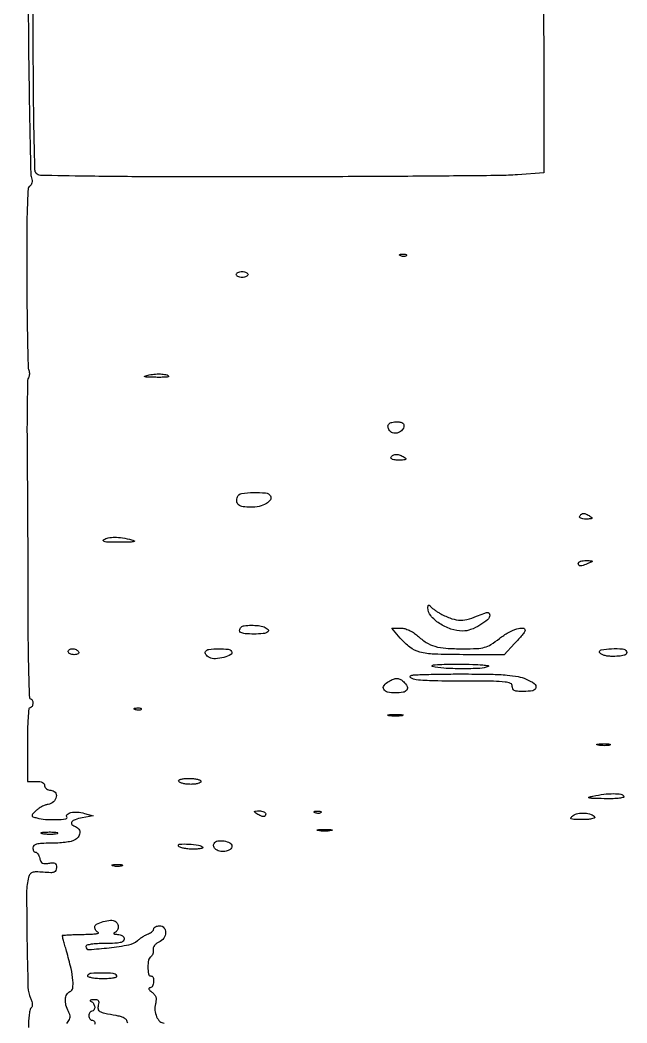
# Model space of a CAD drawing. Extents: x 0 to 1897, y 0 to 3427.
# Drawn here: x 100.7 to 306.5, y 951 to 1291.3 of the extents above; entities that cross this region are included whole.
import ezdxf

# ---------------------------------------------------------------- set-up
doc = ezdxf.new("R2010")
doc.units = 0
doc.header["$MEASUREMENT"] = 0

msp = doc.modelspace()

# ---------------------------------------------------------------- linework, layer by layer
for points in [[(175.744792, 1322.373046, 0.000147), (175.99157, 1299.146019, 0.196061)], [(103.20459, 1313.327935, -0.001184), (103.485063, 1288.18023, 0.001227), (103.694864, 1269.510667, 0.00192), (103.976431, 1253.450714, 0.000501), (104.290071, 1239.433527, 0.071109), (104.561769, 1237.805384, -0.055741), (104.73348, 1236.940391, -0.069488), (104.689174, 1236.123094, -0.080775), (104.440889, 1235.451499, -0.12614), (104.015656, 1235.009676, 0.245028), (103.38928, 1233.956701, 0.005293), (103.108474, 1227.784018, 0.007801), (102.935964, 1218.834245, 0.001924), (102.938571, 1204.138322, 0.001714), (103.025432, 1192.484447, 0.002661), (103.188341, 1182.430825, 0.000794), (103.390039, 1173.705236, 0.085635), (103.618539, 1172.551687, -0.058163), (103.7818, 1171.912876, -0.045725), (103.812275, 1171.198488, -0.047078), (103.714617, 1170.519457, -0.079328), (103.493526, 1169.989525, 0.133977), (103.221209, 1169.06758, 0.001164), (103.084107, 1161.661318, 0.003952), (103.013397, 1153.119179, 0.002526), (103.059848, 1143.191638, -0.000804), (103.156283, 1131.321453, -0.000438), (103.238491, 1116.748481, -0.000436), (103.296168, 1101.932701, -0.000693), (103.3169, 1089.25, 0.00278), (103.379823, 1078.417602, 0.004634), (103.568039, 1069.298438, 0.000863), (103.820159, 1061.330591, 0.404477), (104.161966, 1061, -0.173966), (104.481742, 1060.885267, -0.093354), (104.753827, 1060.559375, -0.073647), (104.937947, 1060.07385, -0.053911), (105, 1059.5, -0.062171), (104.928406, 1058.926449, -0.080468), (104.717855, 1058.440625, -0.097943), (104.40582, 1058.11547, -0.153878), (104.039506, 1058, 0.385169), (103.63327, 1057.632547, 0.007127), (103.364569, 1054.512896, 0.012786), (103.181107, 1050.535792, 0.006394), (103.142136, 1045.5), (103.205259, 1033), (106.10263, 1033, -0.035817), (107.367189, 1032.909298, -0.083823), (108.267105, 1032.620572, -0.125366), (108.802871, 1032.143852, -0.149657), (109, 1031.5, 0.131972), (109.156673, 1030.916754, 0.105076), (109.594925, 1030.431199, 0.089435), (110.262362, 1030.109795, 0.067699), (111.069551, 1030, -0.222627), (112.533594, 1029.314135, -0.223282), (112.941274, 1027.751594, -0.162103), (111.989121, 1026.031445, -0.151935), (110.16996, 1025.16996, 0.053232), (109.144822, 1024.911394, 0.031324), (107.98754, 1024.40004, 0.03104), (106.882364, 1023.736438, 0.045679), (106.012414, 1023.012414, 0.011203), (104.875967, 1021.823864, 0.222804), (104.730057, 1021.355729, 0.283159), (105.012428, 1021.012327, 0.017165), (106.342454, 1020.606109, 0.047753), (109.289874, 1020.110285, 0.025698), (112.977441, 1020.0371, 0.020853), (116.228446, 1020.275632, 0.549368), (116.544496, 1020.928004, -0.370365), (116.682228, 1021.804707, -0.126378), (117.93406, 1022.41582, -0.068412), (120.100467, 1022.559243, -0.048822), (122.5, 1022.152108), (125.5, 1021.335902), (121.75, 1020.622638, 0.029133), (119.302907, 1020.007666, 0.156333), (118.194105, 1019.225064, 0.383946), (118.265343, 1018.409753, 0.09631), (119.5, 1017.638374, -0.15074), (120.601656, 1016.773383, -0.176808), (120.936144, 1015.495133, -0.147389), (120.376004, 1014.11967, -0.100334), (119.065741, 1013.035184, -0.074377), (117.94199, 1012.633979, -0.01644), (115.91786, 1012.304085, -0.016744), (113.529812, 1012.076058, -0.01543), (111.065741, 1012, 0.010441), (107.991896, 1011.935804, 0.050208), (106.260957, 1011.688177, 0.1128), (105.340411, 1011.223952, 0.223375), (105, 1010.5, 0.056959), (105.065572, 1009.926261, 0.076307), (105.25949, 1009.440625, 0.095369), (105.54638, 1009.115096, 0.166062), (105.883369, 1009, -0.189065), (106.261658, 1008.851655, -0.057189), (106.670721, 1008.374879, -0.048288), (107.045295, 1007.686534, -0.036535), (107.32324, 1006.871929, 0.060358), (107.727354, 1005.849332, 0.148533), (108.296135, 1005.287817, 0.128638), (109.139685, 1005.091916, 0.040322), (110.439872, 1005.233257, -0.031108), (111.755257, 1005.400796, -0.147681), (112.486149, 1005.230624, -0.200391), (112.87543, 1004.721998, -0.064518), (113, 1003.760634, -0.098767), (112.797009, 1002.743034, -0.210545), (112.228321, 1002.20038, -0.094527), (111.066313, 1002.014698, -0.012332), (108.552057, 1002.152372, 0.015176), (106.108637, 1002.272235, 0.084728), (104.816816, 1002.076486, 0.155891), (104.055376, 1001.522788, 0.092813), (103.565711, 1000.503066, 0.065765), (102.887154, 995.362464, 0.003798), (103.009694, 979.44081, 0.002787), (103.350197, 963.125127, 0.100609), (104.193144, 959.47544, -0.0313), (104.623473, 958.349108, -0.056733), (104.808591, 957.381466, -0.077337), (104.749834, 956.636288, -0.18047), (104.443144, 956.178387, 0.18651), (104.07319, 955.61182, 0.017348), (103.777049, 953.936776, 0.020449), (103.568704, 951.847729, 0.014629), (103.5, 949.5)], [(278.117569, 1295.930428, -0.000443), (278.262672, 1287.776177, -0.00279), (278.36713, 1278.555088, -0.00172), (278.392171, 1267.70462), (278.360248, 1239.5), (269.430124, 1238.845351, -0.015603), (263.179927, 1238.582853, -0.000635), (240.602797, 1238.36835, -0.001109), (213.854881, 1238.207528, -0.000786), (183.834716, 1238.140811, -0.000694), (145.484004, 1238.169116, -0.003196), (123.260228, 1238.358438, -0.00112), (107.560936, 1238.627718, -0.21803), (106.16685, 1239.298959, -0.168611), (105.698572, 1240.548181, -0.000991), (105.415381, 1253.086815, -0.003499), (105.202486, 1268.737868, -0.001447), (105.123907, 1289.918664, 0.001303), (105.047245, 1312.321008, 0.004012)], [(116.572704, 950.836344, -0.060846), (116.996434, 951.495704, 0.069733), (117.461216, 952.247889, 0.098473), (117.631064, 953.014878, 0.086066), (117.502617, 953.86423, 0.042424), (117.069394, 954.870336, -0.061039), (116.241156, 957.00909, -0.080285), (116.058937, 959.090689, -0.102448), (116.527565, 960.738406, -0.182773), (117.565571, 961.663536, 0.267857), (118.506537, 962.82486, 0.060285), (118.60466, 965.467745, 0.037153), (117.959748, 969.526243, 0.011932), (116.415848, 975.431501, -0.001599), (115.873223, 977.34455, -0.002442), (115.415905, 979.007933, -0.000853), (115.030865, 980.445422, -0.065093), (115, 980.681501, -0.394588), (115.121962, 980.811982, -0.002163), (116.982812, 980.929632, -0.007358), (119.161774, 981.025781, -0.004422), (121.75, 981.078947, 0.007192), (124.257741, 981.144363, 0.016302), (126.15, 981.282867, 0.029669), (127.234132, 981.463375, 0.734396), (127.25, 981.662281, -0.0832), (126.772113, 981.954977, -0.064817), (126.367188, 982.411309, -0.064953), (126.09334, 982.954981, -0.084419), (126, 983.503878, -0.280757), (126.636752, 984.548483, -0.048851), (128.877855, 985.439273, -0.049104), (131.368468, 985.899123, -0.160872), (132.975601, 985.515079, -0.145218), (133.734051, 984.665526, -0.125368), (133.961768, 983.487485, -0.1284), (133.597492, 982.365337, -0.155735), (132.75, 981.662281, 0.134342), (132.492009, 981.465905, 0.451325), (132.528125, 981.282867, 0.102704), (132.953487, 981.140307, 0.020908), (133.75, 981.078947, -0.059957), (134.638858, 980.940202, -0.084522), (135.361842, 980.596953, -0.102823), (135.832102, 980.096163, -0.138129), (136, 979.5, -0.232029), (135.642085, 978.770252, -0.108427), (134.666667, 978.307692, -0.047315), (132.824386, 978.06264, -0.00942), (129.5, 978, 0.01332), (126.877669, 977.930131, 0.026415), (124.809949, 977.709935, 0.027274), (123.328203, 977.38877, 0.337732), (123, 976.958299, 0.432691), (124.074537, 975.94908, 0.01304), (130.871997, 976.553946, 0.018011), (137.595121, 977.575875, 0.13199), (140.5, 978.976684, -0.021691), (141.393841, 979.682529, -0.016651), (142.426562, 980.376599, -0.016935), (143.437868, 980.961791, -0.037874), (144.25, 981.319603, 0.048918), (144.91942, 981.632336, 0.055281), (145.485938, 982.058772, 0.063184), (145.872824, 982.528585, 0.141611), (146, 982.968615, -0.186266), (146.151963, 983.362382, -0.089753), (146.5875, 983.697031, -0.069587), (147.234658, 983.923897, -0.049596), (148, 984, -0.215181), (149.488858, 983.328144, -0.194458), (150.05351, 981.726185, -0.145907), (149.38409, 979.80331, -0.133078), (147.75, 978.478063, 0.060209), (146.894027, 977.968356, 0.068971), (146.227766, 977.289068, 0.078191), (145.834854, 976.537897, 0.123215), (145.77652, 975.816342, -0.060964), (145.805783, 975.132208, -0.059116), (145.670272, 974.453701, -0.064137), (145.398884, 973.882168, -0.111914), (145.02652, 973.51639, 0.211483), (144.252134, 972.385438, 0.044906), (144.023138, 969.951846, 0.046497), (144.228903, 967.642277, 0.361918), (145, 967, -0.316505), (145.77024, 966.45815, -0.102003), (145.978035, 964.998141, -0.095803), (145.595263, 963.517323, -0.282523), (144.75, 962.968197, 0.197215), (144.434224, 962.829118, 0.30156), (144.382278, 962.544815, 0.101975), (144.699383, 962.089464, 0.02778), (145.371235, 961.519305, -0.060541), (146.204148, 960.713123, -0.095947), (146.66958, 959.839399, -0.089446), (146.793416, 958.810123, -0.046841), (146.597033, 957.530589, 0.084445), (146.424594, 955.30753, 0.083115), (146.99427, 953.139264, 0.098535), (148.118518, 951.561855, 0.191063), (149.535184, 951, -0.066486)], [(137.165808, 951.014797, -0.145801), (137, 951.571318, 0.213239), (136.744376, 952.143448, 0.062216), (135.932914, 952.705965, 0.048766), (134.730241, 953.192515, 0.030581), (133.25, 953.5326, -0.008706), (129.401036, 954.241349, -0.08247), (127.839807, 954.836286, -0.218011), (127.244874, 955.682371, -0.110273), (127.292927, 957.012151, 0.049858), (127.447757, 957.995661, 0.193679), (127.254032, 958.568503, 0.182856), (126.70739, 958.867383, 0.043835), (125.65638, 958.921053, 0.021714), (124.894856, 958.859987, 0.112575), (124.500624, 958.717133, 0.4565), (124.474432, 958.534509, 0.118862), (124.75, 958.337719, -0.161605), (125.593481, 957.621525, -0.118456), (125.971334, 956.444276, -0.152487), (125.733868, 955.420317, -0.266094), (125, 955, 0.148195), (124.618646, 954.884432, 0.098894), (124.29375, 954.559375, 0.082425), (124.074694, 954.073457, 0.064853), (124, 953.5, 0.064853), (124.074694, 952.926543, 0.082425), (124.29375, 952.440625, 0.098894), (124.618646, 952.115568, 0.148195), (125, 952, -0.259207), (125.861872, 951.521011, -0.247536), (125.933166, 950.518241, -0.125837)]]:
    msp.add_lwpolyline(points, format="xyb")
for points in [[(231.729167, 1211.395833, -0.126455), (231.402231, 1211.202593, -0.060344), (230.916927, 1211.123424, -0.05415), (230.359369, 1211.160852, -0.051402), (229.8125, 1211.316886, -0.054073), (229.395823, 1211.538436, -0.470617), (229.37858, 1211.720685, -0.168741), (229.670344, 1211.862007, -0.018894), (230.416667, 1211.921053, -0.028489), (231.112848, 1211.910055, -0.077125), (231.592839, 1211.799335, -0.208169), (231.77538, 1211.614691, -0.296942)], [(178, 1205, -0.191087), (177.848523, 1204.618118, -0.088204), (177.4125, 1204.29375, -0.068025), (176.765418, 1204.073693, -0.048028), (176, 1204, -0.048028), (175.234582, 1204.073693, -0.068025), (174.5875, 1204.29375, -0.088204), (174.151477, 1204.618118, -0.191087), (174, 1205, -0.191087), (174.151477, 1205.381882, -0.088204), (174.5875, 1205.70625, -0.068025), (175.234582, 1205.926307, -0.048028), (176, 1206, -0.048028), (176.765418, 1205.926307, -0.068025), (177.4125, 1205.70625, -0.088204), (177.848523, 1205.381882, -0.191087)], [(151, 1170.383369, -0.39079), (150.861476, 1170.233199, -0.006222), (149.604688, 1170.14737, -0.012598), (148.071316, 1170.100512, -0.007565), (146.25, 1170.118315, -0.002306), (143.451138, 1170.200947, -0.098945), (142.875511, 1170.336561, -0.70388), (142.891191, 1170.521724, -0.009085), (144.5, 1170.917985, -0.038867), (146.626362, 1171.229867, -0.037519), (148.800978, 1171.214511, -0.036626), (150.558451, 1170.93939, -0.348764)], [(230.811841, 1153.261484, -0.164078), (230.08092, 1151.971508, -0.124876), (228.631698, 1151.214149, -0.130578), (227.04667, 1151.256308, -0.184797), (225.93581, 1152.103861, -0.100655), (225.483611, 1153.331449, -0.229409), (225.76705, 1154.251941, -0.159209), (226.805344, 1154.826338, -0.04742), (228.632341, 1155, -0.037161), (229.816435, 1154.911874, -0.131943), (230.50821, 1154.610428, -0.185678), (230.822857, 1154.073788, -0.088577)], [(231, 1143, -0.076039), (231.518492, 1142.540159, -0.472557), (231.460349, 1142.236882, -0.11317), (230.821679, 1142.057997, -0.010771), (229.190983, 1142.015313, -0.025089), (227.89316, 1142.074456, -0.063857), (226.97564, 1142.282762, -0.13642), (226.524468, 1142.60619, -0.317918), (226.5, 1143, -0.13871), (227.254741, 1143.69131, -0.117005), (228.312182, 1143.942196, -0.090548), (229.598929, 1143.707245, -0.053182)], [(185.593758, 1129.848296, -0.292496), (185.573433, 1128.540604, -0.117141), (184.208322, 1127.261407, -0.075479), (181.768949, 1126.317994, -0.054643), (178.867887, 1126, -0.039457), (176.327224, 1126.200808, -0.128501), (174.793724, 1126.87343, -0.202223), (174.175263, 1127.99807, -0.118075), (174.380002, 1129.547887, -0.269448), (175.751387, 1130.65233, -0.031214), (179.841091, 1131.018064, -0.031841), (183.966687, 1130.865852, -0.233269)], [(294, 1123, -0.046037), (294.616325, 1122.515969, -0.464355), (294.600168, 1122.229858, -0.149908), (294.116157, 1122.054644, -0.01107), (292.690983, 1122.015313, -0.031127), (291.616019, 1122.076417, -0.075986), (290.853834, 1122.28793, -0.157247), (290.494373, 1122.612423, -0.27625), (290.5, 1123, -0.088664), (291.118496, 1123.690509, -0.167411), (291.817281, 1123.931224, -0.113655), (292.714104, 1123.724699, -0.030273)], [(138.5, 1115, -0.065927), (139.387789, 1114.644548, -0.68995), (139.347728, 1114.378759, -0.045732), (137.991072, 1114.21256, -0.003946), (134.5, 1114.133628, -0.007395), (131.337501, 1114.133872, -0.035357), (129.54016, 1114.288016, -0.166359), (128.951268, 1114.599058, -0.468407), (129, 1115, -0.097531), (130.575419, 1115.62794, -0.046243), (132.760673, 1115.830478, -0.038282), (135.43055, 1115.62576, -0.024033)], [(293.5, 1107, -0.014632), (291.71128, 1106.292613, -0.087053), (290.725732, 1106.119714, -0.234317), (290.21059, 1106.375152, -0.163981), (290, 1107, -0.24567), (290.197844, 1107.37836, -0.070412), (290.807813, 1107.685604, -0.053373), (291.696629, 1107.883773, -0.034583), (292.75, 1107.929715, -0.004372), (294.415213, 1107.872581, -0.215481), (294.703411, 1107.727088, -0.485414), (294.656439, 1107.521868, -0.009027)], [(242.931609, 1090.12811, 0.034506), (246.444857, 1088.453976, 0.072159), (249.386321, 1087.76018, 0.077667), (252.261946, 1087.954458, 0.045651), (255.547898, 1089.020531, -0.008531), (257.995902, 1090.02078, -0.068788), (259.174982, 1090.301179, -0.234883), (259.754198, 1090.079657, -0.188203), (260, 1089.449764, -0.218602), (259.267044, 1087.853413, -0.043924), (256.659959, 1085.983763, -0.04535), (253.520497, 1084.491521, -0.088149), (250.797053, 1084.003738, -0.083378), (246.823565, 1084.665327, -0.064909), (242.895023, 1086.616582, -0.070761), (239.966711, 1089.247302, -0.178661), (239.015313, 1091.90301, -0.039804), (239.066959, 1092.480754, -0.184498), (239.234435, 1092.764236, -0.323645), (239.474695, 1092.775363, -0.089597), (239.765313, 1092.5, 0.057487), (240.206634, 1092.024825, 0.016138), (240.998471, 1091.390757, 0.016049), (241.946824, 1090.726758, 0.016268)], [(183.418213, 1085.393011, -0.098095), (184.783849, 1084.533069, -0.474842), (184.725712, 1083.74222, -0.129067), (183.130273, 1083.152483, -0.024342), (180, 1083, -0.018604), (177.005595, 1083.111457, -0.105269), (175.480924, 1083.556783, -0.328549), (175.123302, 1084.312539, -0.149217), (175.666667, 1085.333333, -0.169933), (176.716194, 1085.838694, -0.026106), (179.062927, 1085.979428, -0.030011), (181.548465, 1085.8493, -0.06361)], [(235.486622, 1082.424818, 0.046061), (238.441624, 1080.153355, 0.071145), (241.376321, 1078.83842, 0.053694), (245.126541, 1078.187302, 0.016157), (250.921297, 1078, 0.010615), (255.702738, 1078.101519, 0.05836), (258.245605, 1078.509393, 0.072645), (260.370919, 1079.460199, 0.021608), (263.296206, 1081.5, -0.033691), (266.341357, 1083.515885, -0.052822), (269.216252, 1084.77177, -0.08857), (271.249323, 1085.036816, -0.40386), (271.991326, 1084.25, -0.156756), (271.839991, 1083.797195, -0.009044), (270.941123, 1082.61875, -0.013053), (269.790644, 1081.241176, -0.009175), (268.428348, 1079.75), (264.874043, 1076), (250.984075, 1076, -0.008385), (241.0949, 1076.16586, -0.055991), (236.231779, 1076.878015, -0.098957), (232.918027, 1078.497353, -0.055), (229.651508, 1081.61265), (226.803016, 1085), (229.755486, 1085, -0.062691), (231.151556, 1084.824268, -0.042992), (232.660486, 1084.296663, -0.040715), (234.149162, 1083.476262, -0.040608)], [(120.5, 1077, -0.202618), (120.558599, 1076.621877, -0.181468), (120.33165, 1076.29375, -0.104212), (119.804599, 1076.071541, -0.047867), (119.059017, 1076, -0.0466), (118.270941, 1076.073608, -0.066561), (117.604836, 1076.29375, -0.086673), (117.155423, 1076.618015, -0.195654), (117, 1077, -0.142666), (117.111069, 1077.38134, -0.09965), (117.423289, 1077.70625, -0.08433), (117.890182, 1077.925146, -0.067639), (118.440983, 1078, -0.061875), (119.038022, 1077.925833, -0.051278), (119.640225, 1077.70625, -0.053305), (120.157656, 1077.382836, -0.08825)], [(172.439796, 1077.097411, -0.426246), (172.161961, 1076.019561, -0.062732), (169.835435, 1075.070379, -0.052565), (166.925282, 1074.609589, -0.136691), (164.873322, 1075.067796, -0.049172), (164.178126, 1075.532927, -0.07204), (163.683165, 1076.076047, -0.095674), (163.455227, 1076.608569, -0.194199), (163.531009, 1077.050173, -0.231471), (164.709428, 1077.79275, -0.02552), (167.987233, 1077.977592, -0.025448), (171.266236, 1077.828025, -0.234343)], [(306.435239, 1077.104785, -0.30642), (306.404464, 1076.356378, -0.159084), (305.608704, 1075.788877, -0.062814), (303.838272, 1075.469429, -0.01867), (301.084104, 1075.42614, -0.033968), (299.74585, 1075.546273, -0.043801), (298.549005, 1075.845491, -0.050219), (297.643939, 1076.263737, -0.180744), (297.250771, 1076.75, -0.462308), (297.809653, 1077.67442, -0.030591), (301.320957, 1078.025917, -0.028829), (305.038711, 1077.955151, -0.239568)], [(259.5, 1071.948041, -0.085396), (256.660918, 1071.332979, -0.011605), (250.558486, 1071.212401, -0.013669), (244.392487, 1071.402315, -0.048866), (240.5, 1072.013649, -0.702066), (240.471394, 1072.319903, -0.089116), (241.447356, 1072.581564, -0.016998), (244.531413, 1072.736486, -0.004416), (249.5, 1072.77309, -0.0055), (254.234883, 1072.714064, -0.014714), (257.604016, 1072.535696, -0.028544), (259.469393, 1072.273982, -0.74509)], [(272.338075, 1067.711217, -0.044934), (275.109087, 1066.186572, -0.307526), (275.659158, 1064.814511, -0.303367), (274.586005, 1063.781572, -0.044334), (271.416667, 1063.5, -0.01798), (269.402854, 1063.57244, -0.090721), (268.317685, 1063.852837, -0.181681), (267.785429, 1064.393515, -0.124971), (267.638889, 1065.25, 0.316618), (267.067497, 1066.216182, 0.079076), (265.196232, 1066.7253, 0.024692), (261.260219, 1066.9556, 0.002268), (251.470676, 1067, -0.004806), (241.097854, 1067.099706, -0.021562), (235.038518, 1067.477943, -0.118824), (233.190433, 1068.135835, -0.621992), (233.286059, 1068.924866, -0.074926), (234.485994, 1069.152839, -0.002463), (239.375387, 1069.315483, -0.004655), (245.161974, 1069.425539, -0.003216), (251.712945, 1069.44699, -0.004044), (260.526681, 1069.347865, -0.016158), (265.91889, 1069.069123, -0.02638), (269.59689, 1068.563154, -0.055994)], [(230.8, 1066.8, -0.081041), (231.940205, 1065.215205, -0.281331), (231.835647, 1064.010052, -0.192659), (230.56927, 1063.224688, -0.043643), (228, 1063, -0.054541), (225.340633, 1063.290955, -0.210992), (224.034258, 1064.251145, -0.31097), (224.140533, 1065.545829, -0.089866), (225.75, 1066.919901, -0.039055), (227.344817, 1067.688994, -0.099075), (228.605882, 1067.910358, -0.119278), (229.709367, 1067.615422, -0.071821)], [(141.729167, 1057.395833, -0.126455), (141.402231, 1057.202593, -0.060344), (140.916927, 1057.123424, -0.05415), (140.359369, 1057.160852, -0.051402), (139.8125, 1057.316886, -0.054073), (139.395823, 1057.538436, -0.470617), (139.37858, 1057.720685, -0.168741), (139.670344, 1057.862007, -0.018894), (140.416667, 1057.921053, -0.028489), (141.112848, 1057.910055, -0.077125), (141.592839, 1057.799335, -0.208169), (141.77538, 1057.614691, -0.296942)], [(230.25, 1055.294267, -0.029693), (229.225293, 1055.159351, -0.017887), (228, 1055.115502, -0.017887), (226.774707, 1055.159351, -0.029693), (225.75, 1055.294267, -0.142433), (225.439977, 1055.453014, -0.611425), (225.482812, 1055.600334, -0.039503), (226.38851, 1055.701569, -0.008087), (228, 1055.727636, -0.008087), (229.61149, 1055.701569, -0.039503), (230.517188, 1055.600334, -0.611425), (230.560023, 1055.453014, -0.142433)], [(300.761659, 1045.31292, -0.041951), (299.934218, 1045.169017, -0.020826), (298.869594, 1045.119272, -0.020511), (297.754739, 1045.159391, -0.028254), (296.761659, 1045.292739, -0.082665), (296.319562, 1045.45659, -0.67161), (296.339362, 1045.605813, -0.053901), (297.071102, 1045.715166, -0.008901), (298.5, 1045.747817, -0.009782), (299.938425, 1045.726931, -0.038992), (300.814362, 1045.62839, -0.417468), (300.916221, 1045.476221, -0.285845)], [(162, 1033, -0.275259), (161.770364, 1032.614478, -0.053437), (160.989211, 1032.29375, -0.043243), (159.877484, 1032.072564, -0.027497), (158.559017, 1032, -0.026918), (157.196361, 1032.073414, -0.033489), (155.947275, 1032.29375, -0.035556), (154.95866, 1032.613307, -0.159713), (154.5, 1033, -0.369423), (154.562569, 1033.402624, -0.106919), (155.16126, 1033.726474, -0.051222), (156.311372, 1033.936318, -0.019531), (157.940983, 1034, -0.02325), (159.496569, 1033.927625, -0.03716), (160.807664, 1033.70625, -0.042932), (161.746916, 1033.387294, -0.297764)], [(305.5, 1028, -0.490623), (305.341927, 1027.578332, -0.042736), (304.045326, 1027.295893, -0.027191), (301.898011, 1027.135212, -0.009583), (298.809017, 1027.131641, -0.002833), (294.923125, 1027.22366, -0.048739), (293.662282, 1027.384325, -0.755374), (293.649393, 1027.628255, -0.030575), (295, 1028, -0.020114), (298.736852, 1028.630845, -0.031765), (301.979717, 1028.837074, -0.034146), (304.475882, 1028.666407, -0.223801)], [(184, 1022, -0.163584), (183.775753, 1021.332924, -0.234725), (183.227035, 1021.060308, -0.112355), (182.301377, 1021.270972, -0.031558), (181, 1022, -0.023197), (180.271114, 1022.520491, -0.409657), (180.237851, 1022.781653, -0.220444), (180.555791, 1022.949578, -0.011293), (181.75, 1022.984687, -0.042523), (182.611405, 1022.917196, -0.062416), (183.339063, 1022.701752, -0.082215), (183.832025, 1022.381177, -0.210568)], [(202.729167, 1022.395833, -0.126455), (202.402231, 1022.202593, -0.060344), (201.916927, 1022.123424, -0.05415), (201.359369, 1022.160852, -0.051402), (200.8125, 1022.316886, -0.054073), (200.395823, 1022.538436, -0.470617), (200.37858, 1022.720685, -0.168741), (200.670344, 1022.862007, -0.018894), (201.416667, 1022.921053, -0.028489), (202.112848, 1022.910055, -0.077125), (202.592839, 1022.799335, -0.208169), (202.77538, 1022.614691, -0.296942)], [(295.573795, 1020.880598, -0.464224), (295.463593, 1020.54316, -0.047395), (294.545515, 1020.268018, -0.033565), (293.116156, 1020.082087, -0.017217), (291.309017, 1020.031803, -0.005748), (288.516401, 1020.08238, -0.097604), (287.623902, 1020.285896, -0.489525), (287.526293, 1020.682114, -0.063229), (288.251177, 1021.392907, -0.120052), (289.919252, 1022.118562, -0.060378), (292.226495, 1022.23578, -0.061718), (294.389438, 1021.812784, -0.177019)], [(108.26375, 1015.282419, 0.022548), (109.485188, 1015.153707, 0.015659), (110.872547, 1015.114038, 0.015827), (112.209518, 1015.160023, 0.031163), (113.26375, 1015.296069, 0.248898), (113.455688, 1015.450815, 0.49082), (113.374351, 1015.596853, 0.030832), (112.29708, 1015.692368, 0.00738), (110.5, 1015.713986, 0.006817), (108.711719, 1015.684722, 0.040183), (107.780601, 1015.581582, 0.720633), (107.761725, 1015.438612, 0.075924)], [(206.25, 1016.294267, -0.029693), (205.225293, 1016.159351, -0.017887), (204, 1016.115502, -0.017887), (202.774707, 1016.159351, -0.029693), (201.75, 1016.294267, -0.142433), (201.439977, 1016.453014, -0.611425), (201.482812, 1016.600334, -0.039503), (202.38851, 1016.701569, -0.008087), (204, 1016.727636, -0.008087), (205.61149, 1016.701569, -0.039503), (206.517188, 1016.600334, -0.611425), (206.560023, 1016.453014, -0.142433)], [(162.685185, 1010.648148, -0.533415), (162.636217, 1010.399755, -0.052775), (161.936318, 1010.190394, -0.031457), (160.757896, 1010.045535, -0.014856), (159.225684, 1010, -0.023937), (157.604964, 1010.077635, -0.030807), (156.132291, 1010.311253, -0.031811), (154.969397, 1010.648821, -0.169368), (154.463175, 1011.059584, -0.568523), (154.80446, 1011.7146, -0.026646), (157.868047, 1011.724647, -0.024445), (161.205163, 1011.393592, -0.160773)], [(172.5, 1011, -0.233508), (171.977983, 1009.943174, -0.112554), (170.569845, 1009.299004, -0.091263), (168.746645, 1009.257328, -0.104443), (167.121885, 1009.882469, -0.081923), (166.650144, 1010.312271, -0.090427), (166.36084, 1010.85723, -0.098264), (166.296448, 1011.430914, -0.117905), (166.466321, 1011.945506, -0.217012), (167.70814, 1012.776658, -0.079635), (169.869705, 1012.78421, -0.084636), (171.826673, 1012.126319, -0.276117)], [(135.269032, 1004.344063, -0.06278), (134.671085, 1004.185595, -0.030339), (133.880008, 1004.127736, -0.029507), (133.036634, 1004.167106, -0.037336), (132.269032, 1004.307009, -0.087174), (131.883358, 1004.48334, -0.597527), (131.900903, 1004.643467, -0.080377), (132.431793, 1004.764444, -0.012823), (133.5, 1004.805051, -0.014395), (134.580113, 1004.787295, -0.052471), (135.257153, 1004.684921, -0.333666), (135.386009, 1004.52287, -0.31318)], [(123.563883, 967.103365, 0.478618), (123.687982, 966.751667, 0.036945), (124.797274, 966.450709, 0.029393), (126.457586, 966.229753, 0.015399), (128.540831, 966.140663, 0.013962), (130.757666, 966.176086, 0.03396), (132.381836, 966.358418, 0.055833), (133.354023, 966.649843, 0.4591), (133.476948, 967.037298, 0.235849), (132.250461, 967.796012, 0.021026), (128.518105, 967.977961, 0.020936), (124.783692, 967.846451, 0.239465)]]:
    msp.add_lwpolyline(points, format="xyb", close=True)

doc.saveas('drawing.dxf')
